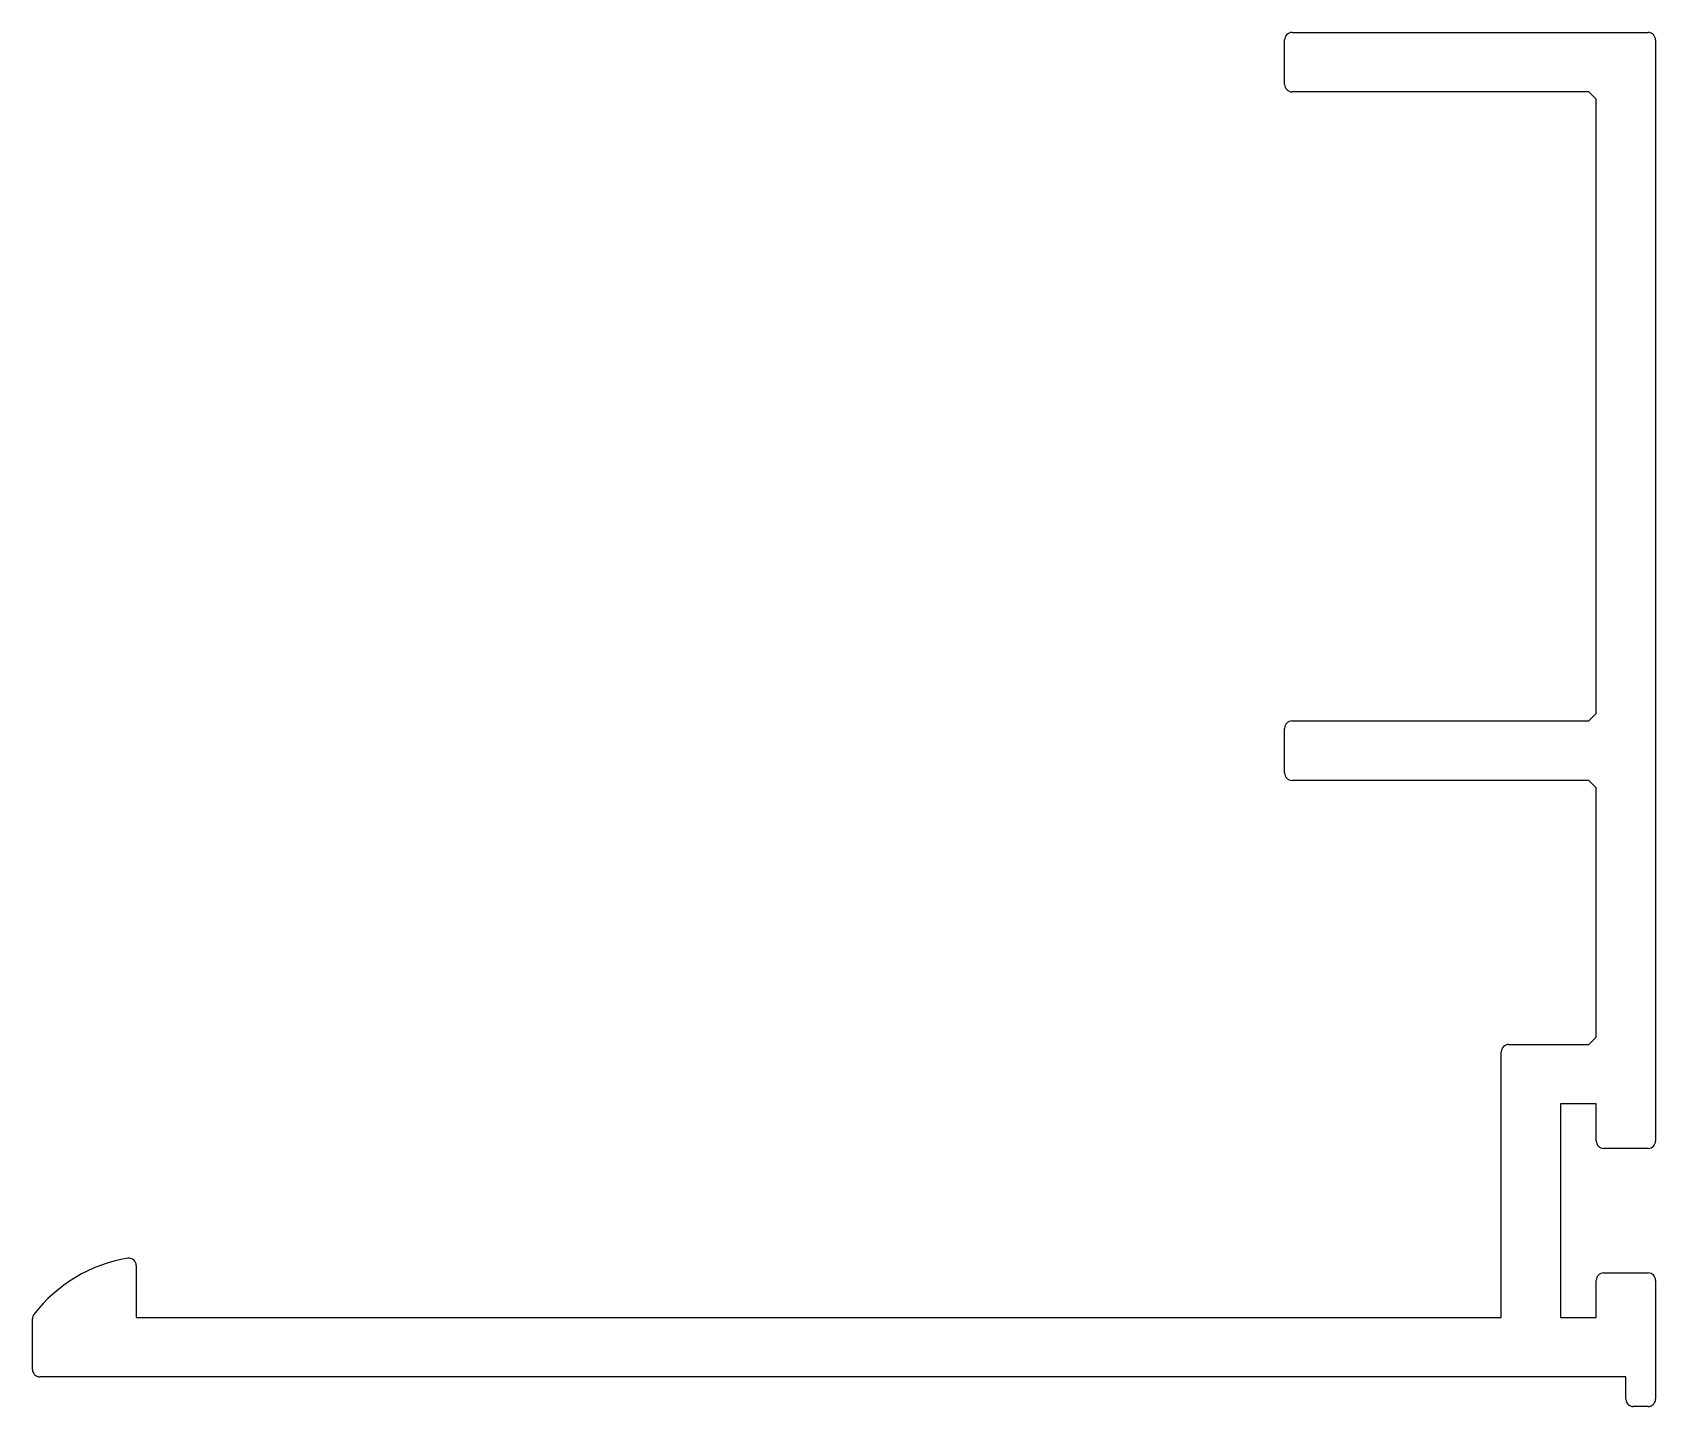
# Model space of a CAD drawing. Extents: x 1939.4 to 1994.1, y 1685.1 to 1731.4.
import ezdxf

# ---------------------------------------------------------------- set-up
doc = ezdxf.new("R2010")
doc.units = 0
doc.layers.get('0').update_dxf_attribs({"linetype": 'CONTINUOUS'})

msp = doc.modelspace()

# ---------------------------------------------------------------- linework, layer by layer
for p, q in [((1981.833, 1731.365), (1993.833, 1731.365)), ((1981.583, 1729.615), (1981.583, 1731.115)), ((1994.083, 1731.115), (1994.083, 1694.015)), ((1991.833, 1729.365), (1981.833, 1729.365)), ((1991.833, 1729.365), (1992.083, 1729.115)), ((1992.083, 1708.415), (1992.083, 1729.115)), ((1991.833, 1708.165), (1992.083, 1708.415)), ((1981.583, 1706.415), (1981.583, 1707.915)), ((1981.833, 1708.165), (1991.833, 1708.165)), ((1991.833, 1706.165), (1981.833, 1706.165)), ((1992.083, 1705.915), (1991.833, 1706.165)), ((1992.083, 1697.515), (1992.083, 1705.915)), ((1991.833, 1697.265), (1992.083, 1697.515)), ((1988.883, 1688.065), (1988.883, 1697.015)), ((1989.133, 1697.265), (1991.833, 1697.265)), ((1990.883, 1695.265), (1990.883, 1688.065)), ((1992.083, 1695.265), (1990.883, 1695.265)), ((1992.083, 1694.015), (1992.083, 1695.265)), ((1993.833, 1693.765), (1992.333, 1693.765)), ((1942.883, 1689.815), (1942.883, 1688.065)), ((1992.083, 1688.065), (1992.083, 1689.315)), ((1992.333, 1689.565), (1993.833, 1689.565)), ((1994.083, 1689.315), (1994.083, 1685.315)), ((1942.883, 1688.065), (1988.883, 1688.065)), ((1990.883, 1688.065), (1992.083, 1688.065)), ((1939.383, 1686.315), (1939.383, 1688.017)), ((1993.083, 1686.065), (1939.633, 1686.065)), ((1993.083, 1685.315), (1993.083, 1686.065)), ((1993.833, 1685.065), (1993.333, 1685.065))]:
    msp.add_line(p, q)
for centre, radius, start, end in [((1981.833, 1731.115), 0.25, 90, 180), ((1993.833, 1731.115), 0.25, 0, 90), ((1981.833, 1729.615), 0.25, 180, 270), ((1981.833, 1707.915), 0.25, 90, 180), ((1981.833, 1706.415), 0.25, 180, 270), ((1989.133, 1697.015), 0.25, 90, 180), ((1992.333, 1694.015), 0.25, 180, 270), ((1993.833, 1694.015), 0.25, 270, 360), ((1943.403, 1685.128), 5, 99.3317, 142.5353), ((1942.633, 1689.815), 0.25, 0, 99.3317), ((1992.333, 1689.315), 0.25, 90, 180), ((1993.833, 1689.315), 0.25, 0, 90), ((1939.633, 1688.017), 0.25, 142.5353, 180), ((1939.633, 1686.315), 0.25, 180, 270), ((1993.333, 1685.315), 0.25, 180, 270), ((1993.833, 1685.315), 0.25, 270, 0)]:
    msp.add_arc(centre, radius, start, end)

doc.saveas('drawing.dxf')
